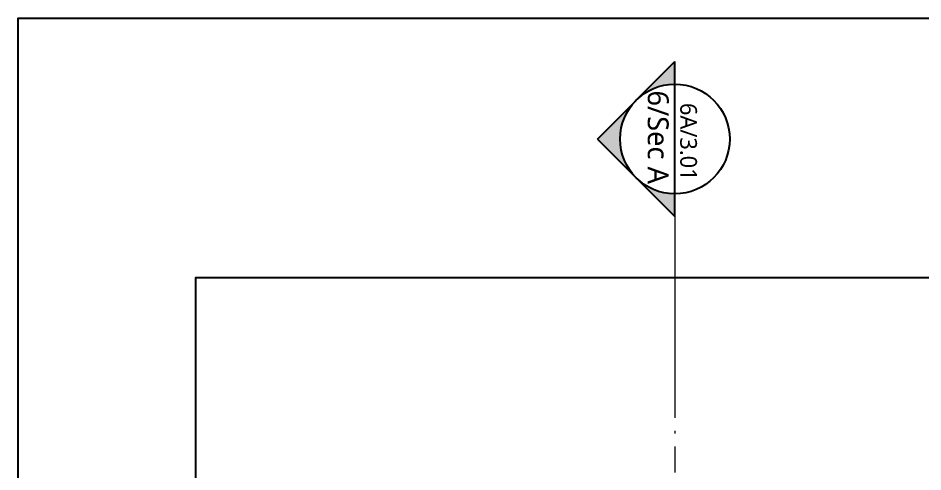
# Model space of a CAD drawing. Header units: millimetres. Extents: x -1127141 to 1597693, y -1835560 to -399335.
# Drawn here: x 1265890 to 1283221, y -486950 to -478260 of the extents above; entities that cross this region are included whole.
import ezdxf
from ezdxf.enums import TextEntityAlignment as Align

# ---------------------------------------------------------------- set-up
doc = ezdxf.new("R2010")
doc.units = ezdxf.units.MM
doc.header["$MEASUREMENT"] = 0
doc.linetypes.add('Dash dot', pattern=[21, 10, -5, 1, -5])
for name, color, linetype in [('A-Anno Tags', 6, 'Continuous'), ('A-Wall Patt', 8, 'Continuous'), ('Anno_Labels', 7, 'Continuous'), ('S-Conc Patt', 9, 'Continuous')]:
    doc.layers.add(name, color=color, linetype=linetype)
for name, color, linetype, lineweight in [('Ann_TitleBlock 2', 5, 'Continuous', 25), ('Anno_Tittleblock', 5, 'Continuous', 13), ('Section lines', 8, 'Continuous', 13)]:
    doc.layers.add(name, color=color, linetype=linetype, lineweight=lineweight)
doc.styles.get("Standard").update_dxf_attribs({"font": 'trebuc.ttf'})
doc.styles.add('TITLE', font='swissel.ttf', dxfattribs={"height": 4.3})

# ---------------------------------------------------------------- blocks, each defined once
blk = doc.blocks.new('Section Head1')
at = {"layer": 'S-Conc Patt'}
h = blk.add_hatch(color=256, dxfattribs=at)
h.paths.add_polyline_path([(-7.425, 0), (-5.25, 0, -0.198912), (-3.712, 3.712)])
h.paths.add_polyline_path([(3.712, 3.712), (0, 7.425), (-3.712, 3.712, -0.414214)])
h.paths.add_polyline_path([(7.425, 0), (3.712, 3.712, -0.198912), (5.25, 0)])
for p, q in [((0, 7.425), (-7.425, 0)), ((0, 7.425), (7.425, 0)), ((-7.425, 0), (7.425, 0))]:
    blk.add_line(p, q)
blk.add_circle((0, 0), 5.25)
at = {"layer": 'Anno_Labels'}
blk.add_attdef('SECTION_NAME', text='', height=2, dxfattribs=at).set_placement((0, 0), align=Align.BOTTOM_CENTER)
blk.add_attdef('SHEET_NO', text='', height=1.6, dxfattribs=at).set_placement((0, -0.5), align=Align.TOP_CENTER)
blk = doc.blocks.new('Section Grp abc')
at = {"layer": 'Section lines', "color": 3}
blk.add_line((601201, -166838), (604554, -166838), dxfattribs=at)
at = {"layer": 'Section lines', "linetype": 'Dash dot', "ltscale": 50}
blk.add_line((604554, -166838), (664406, -166838), dxfattribs=at)
at = {"layer": 'A-Anno Tags'}
ref = blk.add_blockref('Section Head1', (599716, -166838), dxfattribs=dict(at, xscale=200, yscale=200, zscale=200, rotation=180))
ref.add_attrib('SECTION_NAME', '6/Sec A', dxfattribs={"layer": 'Anno_Labels', "height": 400}).set_placement((599682, -167477), align=Align.BOTTOM_CENTER)
ref.add_attrib('SHEET_NO', '6A/3.01', dxfattribs={"layer": 'Anno_Labels', "height": 320}).set_placement((599769, -166415), align=Align.TOP_CENTER)
blk = doc.blocks.new('IIITD WD A1- L Format Library')
at = {"layer": 'Anno_Tittleblock', "color": 5}
blk.add_lwpolyline([(0, -7.57), (775, -7.57), (775, 573.91), (0, 573.91)], close=True, dxfattribs=at)
at = {"style": 'TITLE'}
for tag, p, height in [('PROJECT NAME 1', (779.17, 137.4), 2.98), ('PROJECT NAME 2', (779.17, 132.23), 2.98), ('PROJECT_NAME_3', (779.17, 127.37), 2.98), ('1:100@A1', (818.06, 91.92), 2.25), ('03.04.11', (821.96, 84.64), 2.25), ('A-2.03', (844.81, 84.28), 4), ('A', (858.85, 75.94), 3.66), ('AC', (827.5, 76.14), 2.25)]:
    blk.add_attdef(tag, p, '', height=height, dxfattribs=at)
for p in [(780.3, 113.01), (780.3, 106.37)]:
    blk.add_attdef('FIRST FLOOR PLAN', text='', height=3.39, dxfattribs=at).set_placement(p, align=Align.TOP_LEFT)

msp = doc.modelspace()

# ---------------------------------------------------------------- linework, layer by layer
at = {"layer": 'A-Wall Patt'}
msp.add_lwpolyline([(1321641.3, -478259.6), (1321641.3, -552566.2), (1265890, -552566.2), (1265890, -478259.6)], close=True, dxfattribs=at)
at = {"layer": 'Defpoints'}
msp.add_lwpolyline([(1269297.2, -543672.7), (1269297.2, -483226.5), (1317306.7, -483226.5), (1317306.7, -543672.7)], close=True, dxfattribs=at)

# ---------------------------------------------------------------- block references
at = {"layer": 'A-Anno Tags', "rotation": 270.0000000000001}
msp.add_blockref('Section Grp abc', (1445308.5, 119140.8), dxfattribs=at)
at = {"layer": 'Ann_TitleBlock 2', "xscale": 95.87942333735619, "yscale": 95.87942333735619, "zscale": 95.87942333735619, "rotation": 269.9999999999998}
msp.add_blockref('IIITD WD A1- L Format Library', (1266615.4, -478259.6), dxfattribs=at)

doc.saveas('drawing.dxf')
